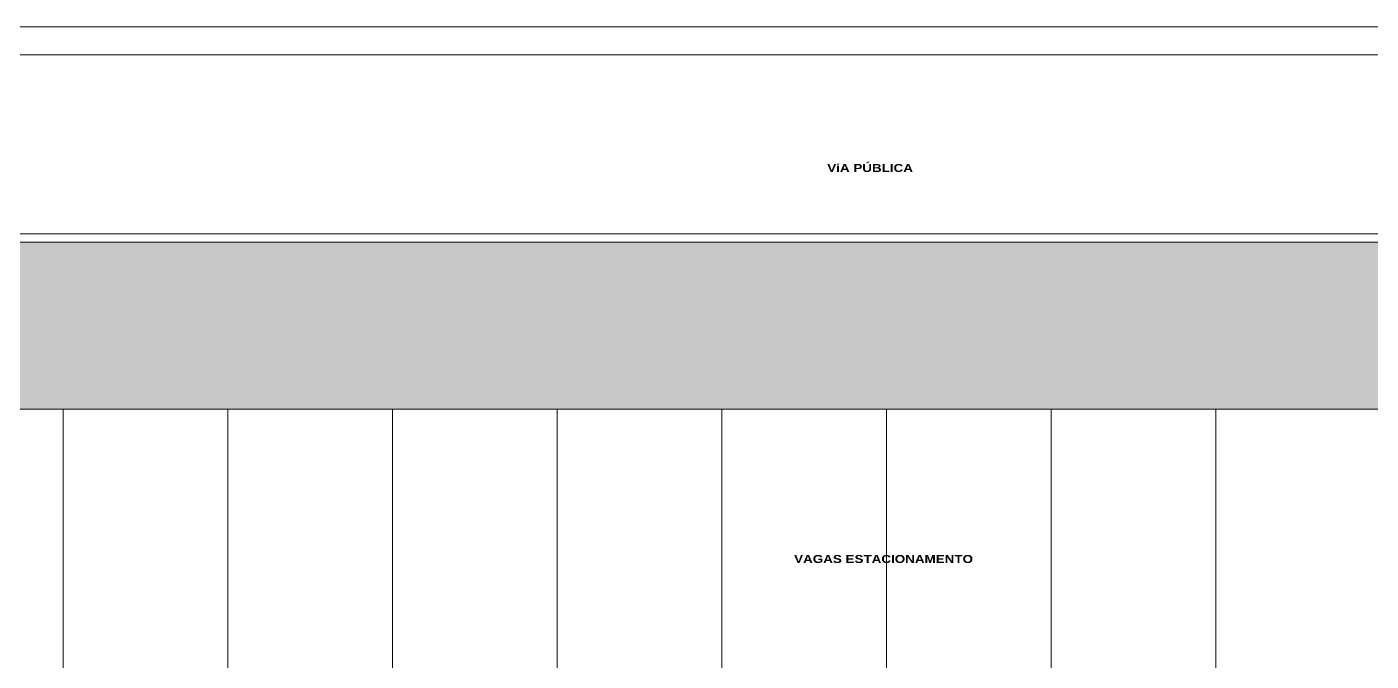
# Model space of a CAD drawing. Header units: millimetres. Extents: x 2178 to 2304, y 1220 to 1359.
# Drawn here: x 2190.05 to 2214.23, y 1347.29 to 1358.69 of the extents above; entities that cross this region are included whole.
import ezdxf
from ezdxf.enums import TextEntityAlignment as Align

# ---------------------------------------------------------------- set-up
doc = ezdxf.new("R2010")
doc.units = ezdxf.units.MM
doc.layers.get('0').update_dxf_attribs({"lineweight": 0})
doc.layers.add('pisos....', color=7, linetype='Continuous', lineweight=5, true_color=0x7c7f7e)
doc.layers.add('TEXTO', color=5, linetype='Continuous', lineweight=18)
doc.styles.add('ARIAL-N', font='arialbd.ttf')

msp = doc.modelspace()

# ---------------------------------------------------------------- hatches: boundary and pattern name
h = msp.add_hatch()
h.set_pattern_fill('AR-B816', color=256)
h.paths.add_polyline_path([(2235.82, 1354.824), (2181.776, 1354.824), (2181.776, 1348.97), (2181.776, 1344.149, -0.648232), (2182.176, 1343.97), (2184.776, 1343.97), (2184.776, 1348.97), (2184.776, 1351.824), (2232.176, 1351.824), (2235.82, 1351.824)])
h.paths.add_polyline_path([(2184.688, 1345.438), (2184.933, 1345.438), (2184.933, 1345.644), (2184.688, 1345.644)], flags=24)
h.paths.add_polyline_path([(2181.725, 1343.79), (2182.148, 1343.79), (2182.148, 1344.15), (2181.725, 1344.15)], flags=9)
at = {"layer": 'pisos....'}
h = msp.add_hatch(dxfattribs=at)
h.set_pattern_fill('AR-B816C', color=256, scale=0.001)
h.paths.add_polyline_path([(2184.688, 1345.438), (2184.933, 1345.438), (2184.933, 1345.644), (2184.688, 1345.644)], flags=24)
edge = h.paths.add_edge_path()
edge.add_arc((2183.276, 1353.324), 1.5, 90, 180)
edge.add_line((2181.776, 1353.324), (2181.776, 1344.149))
edge.add_arc((2181.936, 1343.97), 0.24, 0, 131.8103, ccw=False)
edge.add_line((2182.176, 1343.97), (2184.776, 1343.97))
edge.add_line((2184.776, 1343.97), (2184.776, 1348.97))
edge.add_line((2184.776, 1348.97), (2184.776, 1351.824))
edge.add_line((2184.776, 1351.824), (2232.176, 1351.824))
edge.add_line((2232.176, 1351.824), (2235.82, 1351.824))
edge.add_line((2235.82, 1351.824), (2235.82, 1354.824))
edge.add_line((2235.82, 1354.824), (2183.276, 1354.824))

# ---------------------------------------------------------------- linework, layer by layer
for p, q in [((2237.07, 1358.694), (2177.67, 1358.694)), ((2235.82, 1358.194), (2178.17, 1358.194))]:
    msp.add_line(p, q)
for points in [[(2235.82, 1354.974), (2183.126, 1354.974, 0.414214), (2181.626, 1353.474), (2181.626, 1348.97), (2181.619, 1323.612, 0.414336), (2183.12, 1322.112), (2235.82, 1322.119)], [(2235.82, 1354.824), (2183.276, 1354.824, 0.414214), (2181.776, 1353.324), (2181.776, 1348.97), (2181.776, 1323.769, 0.414214), (2183.276, 1322.269), (2235.82, 1322.269)]]:
    msp.add_lwpolyline(points, format="xyb")
for points in [[(2232.176, 1351.824), (2184.776, 1351.824)], [(2190.701, 1343.97), (2190.701, 1348.97), (2190.701, 1351.824)], [(2193.664, 1343.97), (2193.664, 1348.97), (2193.664, 1351.824)], [(2196.626, 1343.97), (2196.626, 1348.97), (2196.626, 1351.824)], [(2199.589, 1343.97), (2199.589, 1348.97), (2199.589, 1351.824)], [(2202.551, 1343.97), (2202.551, 1348.97), (2202.551, 1351.824)], [(2205.514, 1343.97), (2205.514, 1348.97), (2205.514, 1351.824)], [(2208.476, 1343.97), (2208.476, 1348.97), (2208.476, 1351.824)], [(2211.439, 1343.97), (2211.439, 1348.97), (2211.439, 1351.824)]]:
    msp.add_lwpolyline(points)

# ---------------------------------------------------------------- texts
at = {"layer": 'TEXTO', "style": 'ARIAL-N', "width": 1.2}
for s, p in [('ViA PÚBLICA', (2205.217, 1356.086)), ('VAGAS ESTACIONAMENTO', (2205.459, 1349.057))]:
    msp.add_text(s, height=0.144, dxfattribs=at).set_placement(p, align=Align.CENTER)

doc.saveas('drawing.dxf')
